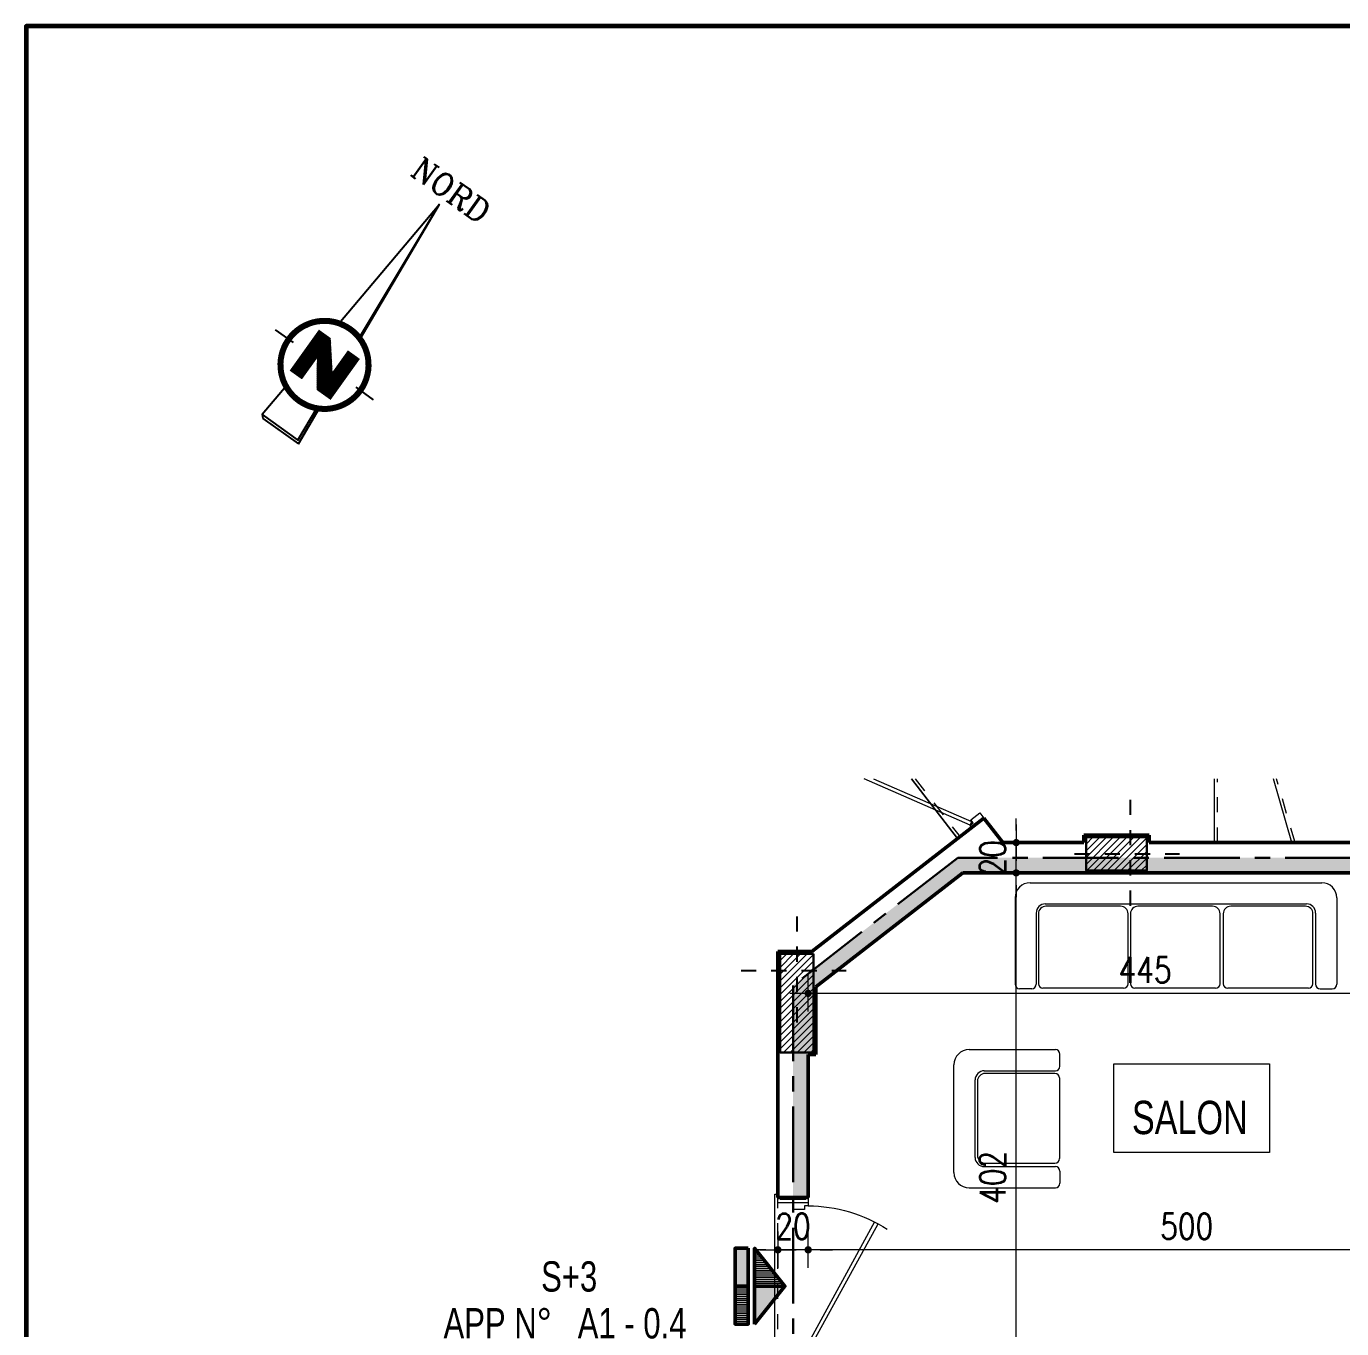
# Model space of a CAD drawing. Header units: millimetres. Extents: x 906 to 2482, y -1210 to -637.
# Drawn here: x 2033.51 to 2042.2, y -1200.54 to -1191.94 of the extents above; entities that cross this region are included whole.
import ezdxf
from ezdxf.enums import TextEntityAlignment as Align

# ---------------------------------------------------------------- set-up
doc = ezdxf.new("R2010")
doc.units = ezdxf.units.MM
for name, pattern in [('AXES', [2, 1.25, -0.25, 0.25, -0.25]), ('CENTER', [2, 1.25, -0.25, 0.25, -0.25]), ('CONTINOUS', [0]), ('DASHDOT2', [0.5, 0.25, -0.125, 0, -0.125]), ('HIDDEN', [0.375, 0.25, -0.125])]:
    doc.linetypes.add(name, pattern=pattern)
doc.layers.get('DEFPOINTS').update_dxf_attribs({"color": 255, "lineweight": 13})
for name, color, linetype, lineweight in [('A-signe', 7, 'Continuous', 9), ('APPUITS', 7, 'Continuous', 18), ('AXE LIMITE', 7, 'AXES', 30), ('DIM.', 4, 'Continuous', 25), ('ESCALIER', 7, 'Continuous', 20), ('FLECHE', 7, 'Continuous', 18), ('HALL + COULOIR -HATCH', 71, 'Continuous', 15), ('interrompu', 7, 'HIDDEN', 15), ('MENUISERIE', 7, 'Continuous', 13), ('MUR 0.30', 7, 'Continuous', 30), ('MUR 0.5', 7, 'Continuous', 50), ('mur-fort', 7, 'Continuous', 60), ('POTEAUX ARCH', 7, 'Continuous', 30), ('POTEAUX HACHURE', 7, 'Continuous', 15), ('TEXTE', 7, 'Continuous', 20)]:
    doc.layers.add(name, color=color, linetype=linetype, lineweight=lineweight)
doc.layers.add('AXE', color=7, linetype='AXES')
doc.layers.add('Cotation Linéaire', color=1, linetype='Continuous')
doc.layers.add('HATCH', color=7, linetype='Continuous', lineweight=5, true_color=0xbababa)
doc.layers.add('MEUBLE', color=7, linetype='Continuous', lineweight=15, true_color=0x6a4f34)
doc.layers.add('TEINTE 1', color=7, linetype='Continuous', true_color=0x210042)
doc.styles.add('atef', font='romans.shx', dxfattribs={"width": 0.8})
doc.styles.add('RR', font='COMPLEX')
doc.styles.add('STYLE4', font='swisscl.ttf')
doc.dimstyles.new('COTEXT', dxfattribs={"dimscale": 0, "dimtxt": 0.17, "dimasz": 0.08, "dimexe": 0.015, "dimexo": 0.015, "dimgap": 0.07, "dimtad": 1, "dimdec": 0, "dimlfac": 100, "dimzin": 0, "dimdsep": 46, "dimtxsty": 'atef', "dimblk": 'SIG2', "dimcen": 0.15, "dimse1": 1, "dimse2": 1, "dimclrd": 256, "dimclre": 6, "dimclrt": 2, "dimadec": 0, "dimazin": 0, "dimtfac": 0.5, "dimtdec": 0, "dimtix": 1, "dimtmove": 2, "dimatfit": 1, "dimldrblk": 'SIG2', "dimfxl": 0.18, "dimtolj": 1, "dimtzin": 0, "dimlwd": 18, "dimarcsym": 0})
pattern_1 = [(4e-10, (-6017.271813, -13878.049117), (-1e-13, 0.0125), [])]

# ---------------------------------------------------------------- blocks, each defined once
blk = doc.blocks.new('PORTE')
at = {"layer": 'MENUISERIE'}
for p, q in [((0.02, 0), (0.8619, 0.4613)), ((0.8736, 0.4392), (0.0325, -0.0217)), ((0.0325, -0.0217), (0.02, 0))]:
    blk.add_line(p, q, dxfattribs=at)
for points in [[(0, 0), (0.02, 0), (0.02, -0.025), (0.045, -0.025), (0.045, -0.1), (0, -0.1)], [(1, 0), (0.98, 0), (0.98, -0.025), (0.955, -0.025), (0.955, -0.1), (1, -0.1)]]:
    blk.add_lwpolyline(points, dxfattribs=at)
blk.add_arc((0.02, 0), 0.96, 360, 32.95665, dxfattribs=at)
blk = doc.blocks.new('PORTE 1.00')
at = {"layer": 'MENUISERIE'}
blk.add_blockref('PORTE', (0, 0), dxfattribs=at)
blk = doc.blocks.new('Sofa3P')
for p, q in [((-0.9625, 0), (0.9625, 0)), ((-1.0625, -0.1), (-1.0625, -0.6699)), ((-0.8625, -0.14), (0.8625, -0.14)), ((-0.3659, -0.1553), (-0.8582, -0.1553)), ((0.2417, -0.1553), (-0.2505, -0.1553)), ((0.855, -0.1553), (0.3627, -0.1553)), ((1.0625, -0.1), (1.0625, -0.6699)), ((-0.9225, -0.2), (-0.9225, -0.6699)), ((-0.9082, -0.2053), (-0.9082, -0.6667)), ((-0.3159, -0.6667), (-0.3159, -0.2053)), ((-0.3005, -0.2053), (-0.3005, -0.6667)), ((0.2917, -0.6667), (0.2917, -0.2053)), ((0.3127, -0.2053), (0.3127, -0.6667)), ((0.905, -0.6667), (0.905, -0.2053)), ((0.9225, -0.2), (0.9225, -0.6699)), ((-0.9525, -0.6999), (-1.0325, -0.6999)), ((-0.3459, -0.6967), (-0.8782, -0.6967)), ((0.2617, -0.6967), (-0.2705, -0.6967)), ((0.875, -0.6967), (0.3427, -0.6967)), ((0.9525, -0.6999), (1.0325, -0.6999))]:
    blk.add_line(p, q)
for centre, radius, start, end in [((-0.9625, -0.1), 0.1, 90, 180), ((0.9625, -0.1), 0.1, 0, 90), ((-0.8625, -0.2), 0.06, 90, 180), ((-0.8582, -0.2053), 0.05, 90, 180), ((-0.3659, -0.2053), 0.05, 0, 90), ((-0.2505, -0.2053), 0.05, 90, 180), ((0.2417, -0.2053), 0.05, 0, 90), ((0.3627, -0.2053), 0.05, 90, 180), ((0.855, -0.2053), 0.05, 0, 90), ((0.8625, -0.2), 0.06, 0, 90), ((-1.0325, -0.6699), 0.03, 180, 270), ((-0.9525, -0.6699), 0.03, 270, 0), ((-0.8782, -0.6667), 0.03, 180, 270), ((-0.3459, -0.6667), 0.03, 270, 0), ((-0.2705, -0.6667), 0.03, 180, 270), ((0.2617, -0.6667), 0.03, 270, 0), ((0.3427, -0.6667), 0.03, 180, 270), ((0.875, -0.6667), 0.03, 270, 0), ((0.9525, -0.6699), 0.03, 180, 270), ((1.0325, -0.6699), 0.03, 270, 0)]:
    blk.add_arc(centre, radius, start, end)
blk = doc.blocks.new('Sofa1P')
for p, q in [((-0.3562, 0), (0.3562, 0)), ((-0.4562, -0.1), (-0.4562, -0.6699)), ((-0.2563, -0.14), (0.2563, -0.14)), ((0.2487, -0.1553), (-0.2436, -0.1553)), ((0.4562, -0.1), (0.4562, -0.6699)), ((-0.3162, -0.2), (-0.3162, -0.6699)), ((-0.2936, -0.2053), (-0.2936, -0.6667)), ((0.2987, -0.6667), (0.2987, -0.2053)), ((0.3162, -0.2), (0.3162, -0.6699)), ((-0.3462, -0.6999), (-0.4262, -0.6999)), ((0.2687, -0.6967), (-0.2636, -0.6967)), ((0.3462, -0.6999), (0.4262, -0.6999))]:
    blk.add_line(p, q)
for centre, radius, start, end in [((-0.3562, -0.1), 0.1, 90, 180), ((0.3562, -0.1), 0.1, 0, 90), ((-0.2563, -0.2), 0.06, 90, 180), ((-0.2436, -0.2053), 0.05, 90, 180), ((0.2487, -0.2053), 0.05, 0, 90), ((0.2563, -0.2), 0.06, 0, 90), ((-0.4262, -0.6699), 0.03, 180, 270), ((-0.3462, -0.6699), 0.03, 270, 0), ((-0.2636, -0.6667), 0.03, 180, 270), ((0.2687, -0.6667), 0.03, 270, 0), ((0.3462, -0.6699), 0.03, 180, 270), ((0.4262, -0.6699), 0.03, 270, 0)]:
    blk.add_arc(centre, radius, start, end)
blk = doc.blocks.new('SIG2')
at = {"layer": 'A-signe'}
for p, q in [((0, 1.5), (0, 0.5)), ((-1.5, 0), (-0.5, 0)), ((-0.5, 0), (0.5, 0)), ((0, 0.5), (0, -0.5)), ((0.5, 0), (1.5, 0)), ((0, -0.5), (0, -1.5))]:
    blk.add_line(p, q, dxfattribs=at)
at = {"layer": 'A-signe', "const_width": 0.3}
blk.add_lwpolyline([(-0.15, 0, 1), (0.15, 0, 1)], format="xyb", close=True, dxfattribs=at)
blk = doc.blocks.new('*D1894')
at = {"layer": 'DEFPOINTS', "color": 0, "transparency": 16777216}
for p in [(2043.1236, -1197.8336), (2038.6736, -1198.3223), (2038.6736, -1198.8762)]:
    blk.add_point(p, dxfattribs=at)
at = {"layer": 'DIM.', "lineweight": 18, "transparency": 16777216}
blk.add_line((2043.0436, -1198.3223), (2038.7536, -1198.3223), dxfattribs=at)
at = {"layer": 'DIM.', "lineweight": 18, "transparency": 16777216, "xscale": 0.08, "yscale": 0.08, "zscale": 0.08, "rotation": 180}
blk.add_blockref('SIG2', (2038.6736, -1198.3223), dxfattribs=at)
at = {"layer": 'DIM.', "lineweight": 18, "transparency": 16777216, "xscale": 0.08, "yscale": 0.08, "zscale": 0.08}
blk.add_blockref('SIG2', (2043.1236, -1198.3223), dxfattribs=at)
at = {"layer": 'DIM.', "color": 2, "transparency": 16777216, "insert": (2040.8986, -1198.1673), "char_height": 0.17, "attachment_point": 5, "style": 'atef'}
blk.add_mtext('\\A1;445', dxfattribs=at)
blk = doc.blocks.new('*D1913')
at = {"layer": 'DEFPOINTS', "color": 0, "transparency": 16777216}
for p in [(2039.6953, -1197.527), (2040.0474, -1197.527), (2040.4236, -1201.547)]:
    blk.add_point(p, dxfattribs=at)
at = {"layer": 'DIM.', "lineweight": 18, "transparency": 16777216}
blk.add_line((2040.0474, -1201.467), (2040.0474, -1197.607), dxfattribs=at)
at = {"layer": 'DIM.', "lineweight": 18, "transparency": 16777216, "xscale": 0.08, "yscale": 0.08, "zscale": 0.08}
for p, rotation in [((2040.0474, -1197.527), 90), ((2040.0474, -1201.547), 270)]:
    blk.add_blockref('SIG2', p, dxfattribs=dict(at, rotation=rotation))
at = {"layer": 'DIM.', "color": 2, "transparency": 16777216, "insert": (2039.8924, -1199.537), "char_height": 0.17, "attachment_point": 5, "rotation": 90, "style": 'atef'}
blk.add_mtext('\\A1;402', dxfattribs=at)
blk = doc.blocks.new('*D1914')
at = {"layer": 'DEFPOINTS', "color": 0, "transparency": 16777216}
for p in [(2039.9592, -1197.327), (2040.0474, -1197.327), (2039.6953, -1197.527)]:
    blk.add_point(p, dxfattribs=at)
at = {"layer": 'DIM.', "lineweight": 18, "transparency": 16777216}
for p, q in [((2040.0474, -1197.247), (2040.0474, -1197.167)), ((2040.0474, -1197.527), (2040.0474, -1197.327)), ((2040.0474, -1197.607), (2040.0474, -1197.687))]:
    blk.add_line(p, q, dxfattribs=at)
at = {"layer": 'DIM.', "lineweight": 18, "transparency": 16777216, "xscale": 0.08, "yscale": 0.08, "zscale": 0.08}
for p, rotation in [((2040.0474, -1197.327), 270), ((2040.0474, -1197.527), 90)]:
    blk.add_blockref('SIG2', p, dxfattribs=dict(at, rotation=rotation))
at = {"layer": 'DIM.', "color": 2, "transparency": 16777216, "insert": (2039.8924, -1197.427), "char_height": 0.17, "attachment_point": 5, "rotation": 90, "style": 'atef'}
blk.add_mtext('\\A1;20', dxfattribs=at)
blk = doc.blocks.new('*D1920')
at = {"layer": 'DEFPOINTS', "color": 0, "transparency": 16777216}
for p in [(2038.6736, -1199.3902), (2043.6736, -1199.527), (2038.6736, -1200.0156)]:
    blk.add_point(p, dxfattribs=at)
at = {"layer": 'DIM.', "lineweight": 18, "transparency": 16777216}
blk.add_line((2043.5936, -1200.0156), (2038.7536, -1200.0156), dxfattribs=at)
at = {"layer": 'DIM.', "lineweight": 18, "transparency": 16777216, "xscale": 0.08, "yscale": 0.08, "zscale": 0.08, "rotation": 180}
blk.add_blockref('SIG2', (2038.6736, -1200.0156), dxfattribs=at)
at = {"layer": 'DIM.', "lineweight": 18, "transparency": 16777216, "xscale": 0.08, "yscale": 0.08, "zscale": 0.08}
blk.add_blockref('SIG2', (2043.6736, -1200.0156), dxfattribs=at)
at = {"layer": 'DIM.', "color": 2, "transparency": 16777216, "insert": (2041.1736, -1199.8606), "char_height": 0.17, "attachment_point": 5, "style": 'atef'}
blk.add_mtext('\\A1;500', dxfattribs=at)
blk = doc.blocks.new('*D1921')
at = {"layer": 'DEFPOINTS', "color": 0, "transparency": 16777216}
for p in [(2038.4736, -1199.2851), (2038.6736, -1199.3902), (2038.4736, -1200.0156)]:
    blk.add_point(p, dxfattribs=at)
at = {"layer": 'DIM.', "lineweight": 18, "transparency": 16777216}
for p, q in [((2038.3936, -1200.0156), (2038.3136, -1200.0156)), ((2038.6736, -1200.0156), (2038.4736, -1200.0156)), ((2038.7536, -1200.0156), (2038.8336, -1200.0156))]:
    blk.add_line(p, q, dxfattribs=at)
at = {"layer": 'DIM.', "lineweight": 18, "transparency": 16777216, "xscale": 0.08, "yscale": 0.08, "zscale": 0.08}
blk.add_blockref('SIG2', (2038.4736, -1200.0156), dxfattribs=at)
at = {"layer": 'DIM.', "lineweight": 18, "transparency": 16777216, "xscale": 0.08, "yscale": 0.08, "zscale": 0.08, "rotation": 180}
blk.add_blockref('SIG2', (2038.6736, -1200.0156), dxfattribs=at)
at = {"layer": 'DIM.', "color": 2, "transparency": 16777216, "insert": (2038.5736, -1199.8606), "char_height": 0.17, "attachment_point": 5, "style": 'atef'}
blk.add_mtext('\\A1;20', dxfattribs=at)
blk = doc.blocks.new('Y006')
at = {"color": 0, "linetype": 'Continuous'}
for p, q in [((0, 0), (0.617052, -6.923803)), ((-2.691363, -8.77622), (-1.705911, -8.773253)), ((1.705911, -8.773253), (2.666005, -8.77622)), ((1.096657, -12.306924), (0.934351, -10.484525)), ((-0.974806, -12.185074), (-0.852955, -12.306924)), ((-0.852955, -12.306924), (1.096657, -12.306924))]:
    blk.add_line(p, q, dxfattribs=at)
for points in [[(-0.551984, -6.903331), (0, 0), (0.552471, -6.903576)], [(-1.06595, -7.66563), (-1.06595, -9.858943)], [(-1.01721, -7.66563), (-1.01721, -9.858943)], [(-0.968469, -7.66563), (-0.968469, -9.858943)], [(-0.91973, -7.66563), (-0.91973, -9.858943)], [(-0.870989, -7.66563), (-0.870989, -9.858943)], [(-0.822248, -7.66563), (-0.822248, -9.858943)], [(-0.773509, -7.66563), (-0.773509, -9.858943)], [(-0.724768, -7.66563), (-0.724768, -9.858943)], [(-0.676028, -7.66563), (-0.676028, -9.858943)], [(-0.627287, -7.66563), (-0.627287, -9.858943)], [(-0.578548, -7.66563), (-0.578548, -9.858943)], [(-0.529807, -7.66563), (-0.529807, -9.858943)], [(-0.481067, -7.66563), (-0.481067, -8.640436)], [(-0.432326, -7.726556), (-0.432326, -8.710065)], [(-0.383587, -7.78748), (-0.383587, -8.779693)], [(-0.334846, -7.848406), (-0.334846, -8.849322)], [(-0.286105, -7.909332), (-0.286105, -8.918951)], [(-0.237365, -7.970256), (-0.237365, -8.988581)], [(-0.188625, -8.031182), (-0.188625, -9.054728)], [(-0.139885, -8.092108), (-0.139885, -9.127839)], [(-0.091144, -8.153032), (-0.091144, -9.20095)], [(0.542479, -7.66563), (0.542479, -9.858943)], [(0.59122, -7.66563), (0.59122, -9.858943)], [(0.63996, -7.66563), (0.63996, -9.858943)], [(0.6887, -7.66563), (0.6887, -9.858943)], [(0.73744, -7.66563), (0.73744, -9.858943)], [(0.786181, -7.66563), (0.786181, -9.858943)], [(0.834922, -7.66563), (0.834922, -9.858943)], [(0.883661, -7.66563), (0.883661, -9.858943)], [(0.932402, -7.66563), (0.932402, -9.858943)], [(0.981142, -7.66563), (0.981142, -9.858943)], [(1.029883, -7.66563), (1.029883, -9.858943)], [(1.078622, -7.66563), (1.078622, -9.858943)], [(-0.481067, -8.640436), (-0.481067, -9.858943)], [(-0.042405, -8.213958), (-0.042405, -9.267097)], [(0.006336, -8.274884), (0.006336, -9.336726)], [(0.055077, -8.335809), (0.055077, -9.406355)], [(0.103817, -8.396734), (0.103817, -9.475983)], [(0.152557, -8.45766), (0.152557, -9.545612)], [(0.201297, -8.518585), (0.201297, -9.615241)], [(0.250038, -8.57951), (0.250038, -9.68487)], [(0.298779, -8.640436), (0.298779, -9.7545)], [(0.347518, -8.701361), (0.347518, -9.824129)], [(0.396259, -8.762287), (0.396259, -9.858943)], [(0.444999, -8.823212), (0.444999, -9.858943)], [(0.49374, -8.884137), (0.49374, -9.858943)], [(-0.842476, -10.53156), (-0.974806, -12.185074), (0.974806, -12.185074), (0.843451, -10.531072)]]:
    blk.add_lwpolyline(points, dxfattribs=at)
at = {"color": 0, "linetype": 'Continuous', "const_width": 0.048741}
blk.add_lwpolyline([(-0.481067, -9.858943), (-0.481067, -8.640436), (0.371888, -9.858943), (1.102993, -9.858943), (1.102993, -7.66563), (0.49374, -7.66563), (0.49374, -8.884137), (-0.481067, -7.66563), (-1.090321, -7.66563), (-1.090321, -9.858943), (-0.481067, -9.858943)], close=True, dxfattribs=at)
at = {"color": 0, "linetype": 'Continuous'}
blk.add_circle((0, -8.773253), 1.949611, dxfattribs=at)
blk = doc.blocks.new('NORD SABER')
at = {"const_width": 0.201, "flags": 128}
blk.add_lwpolyline([(78310.126, -137702.151, 1), (78313.066, -137702.151, 1)], format="xyb", close=True, dxfattribs=at)
blk.add_circle((78311.596, -137702.151), 1.407)
at = {"xscale": 0.75, "yscale": 0.75, "zscale": 0.75}
blk.add_blockref('Y006', (78311.596, -137695.571), dxfattribs=at)
at = {"layer": 'Cotation Linéaire', "color": 3, "linetype": 'CENTER', "style": 'RR'}
blk.add_text('NORD', height=0.7623, dxfattribs=at).set_placement((78311.644, -137694.57), align=Align.TOP_CENTER)

msp = doc.modelspace()

# ---------------------------------------------------------------- hatches: boundary and pattern name
at = {"layer": 'FLECHE'}
h = msp.add_hatch(color=256, dxfattribs=at)
h.paths.add_polyline_path([(2038.3198, -1200.5058), (2038.5198, -1200.2558), (2038.3198, -1200.2558)])
h.paths.add_polyline_path([(2038.1906, -1200.2558), (2038.2782, -1200.2558), (2038.2782, -1200.0058), (2038.1906, -1200.0058)])
at = {"layer": 'HATCH', "linetype": 'Continuous'}
h = msp.add_hatch(dxfattribs=at)
h.set_pattern_fill('ANSI31', color=256, scale=0.1, angle=675, style=0)
h.set_pattern_definition(pattern_1)
h.paths.add_polyline_path([(2038.3198, -1200.0058), (2038.3198, -1200.2558), (2038.5198, -1200.2558)])
h = msp.add_hatch(dxfattribs=at)
h.set_pattern_fill('ANSI31', color=256, scale=0.1, angle=675, style=0)
h.set_pattern_definition(pattern_1)
h.paths.add_polyline_path([(2038.2782, -1200.2558), (2038.1906, -1200.2558), (2038.1906, -1200.5058), (2038.2782, -1200.5058)])
at = {"layer": 'POTEAUX HACHURE'}
h = msp.add_hatch(dxfattribs=at)
h.set_pattern_fill('ANSI31', color=256, scale=0.01)
h.set_pattern_definition([(45, (914.917254, -259.62535), (-0.0224506403, 0.0224506403), [])])
h.paths.add_polyline_path([(2040.91, -1197.2921), (2040.51, -1197.2921), (2040.51, -1197.5121), (2040.91, -1197.5121)])
h = msp.add_hatch(dxfattribs=at)
h.set_pattern_fill('ANSI31', color=256, scale=0.01)
h.set_pattern_definition([(45, (912.71585, -260.395267), (-0.0224506403, 0.0224506403), [])])
h.paths.add_polyline_path([(2038.7086, -1198.062), (2038.4886, -1198.062), (2038.4886, -1198.712), (2038.7086, -1198.712)])
at = {"layer": 'TEINTE 1', "linetype": 'CONTINOUS'}
h = msp.add_hatch(color=256, dxfattribs=at)
h.dxf.hatch_style = 1
h.paths.add_polyline_path([(2043.2236, -1198.5232), (2043.8238, -1198.5232), (2043.8238, -1198.4232), (2043.2236, -1198.4232), (2043.2236, -1195.377), (2044.7236, -1195.377), (2044.7236, -1195.477), (2044.9736, -1195.477), (2044.9736, -1195.377), (2045.5435, -1195.377), (2045.5435, -1195.427), (2045.9736, -1195.427), (2045.9736, -1195.277), (2043.1236, -1195.277), (2043.1236, -1197.427), (2039.6611, -1197.427), (2038.5736, -1198.2696), (2038.5736, -1199.6703), (2038.6736, -1199.6703), (2038.6736, -1198.727), (2038.7236, -1198.727), (2038.7236, -1198.2799), (2039.6953, -1197.527), (2043.1236, -1197.527), (2043.1236, -1198.947), (2042.9736, -1198.947), (2042.9736, -1199.527), (2043.6736, -1199.527), (2043.6736, -1199.677), (2043.7736, -1199.677), (2043.7736, -1199.527), (2043.9131, -1199.527), (2043.9131, -1199.427), (2043.8238, -1199.427), (2043.8238, -1199.327), (2043.7238, -1199.327), (2043.7238, -1199.427), (2043.2236, -1199.427)])

# ---------------------------------------------------------------- linework, layer by layer
at = {"layer": 'APPUITS'}
for points in [[(2039.3552, -1196.9066), (2039.6606, -1197.3009)], [(2038.4736, -1200.7566), (2038.4536, -1200.7566), (2038.4536, -1199.649), (2038.4736, -1199.649)]]:
    msp.add_lwpolyline(points, dxfattribs=at)
at = {"layer": 'AXE', "linetype": 'DASHDOT2', "ltscale": 0.1}
for p, q in [((2040.8, -1197.044), (2040.8, -1197.747)), ((2040.4317, -1197.4021), (2041.1249, -1197.4021)), ((2038.5988, -1197.8139), (2038.5988, -1198.5169)), ((2038.2304, -1198.172), (2038.9236, -1198.172))]:
    msp.add_line(p, q, dxfattribs=at)
at = {"layer": 'AXE LIMITE', "ltscale": 0.4}
msp.add_lwpolyline([(2049.9736, -1195.277), (2043.1236, -1195.277), (2043.1236, -1197.427), (2039.6611, -1197.427), (2038.5736, -1198.2696), (2038.5736, -1201.7177), (2038.7487, -1201.7177), (2038.7487, -1202.997)], dxfattribs=at)
at = {"layer": 'ESCALIER'}
for p, q in [((2041.3578, -1197.327), (2041.3578, -1196.9066)), ((2041.8681, -1197.327), (2041.7456, -1196.9066))]:
    msp.add_line(p, q, dxfattribs=at)
at = {"layer": 'HALL + COULOIR -HATCH', "linetype": 'Continuous'}
msp.add_lwpolyline([(2037.7587, -1201.547), (2038.4736, -1201.547), (2038.4736, -1200.7566), (2038.4536, -1200.7566), (2038.4536, -1199.649), (2038.4736, -1199.649), (2038.4736, -1198.047), (2038.6976, -1198.047), (2039.6606, -1197.3009), (2039.3552, -1196.9066)], dxfattribs=at)
at = {"layer": 'interrompu', "ltscale": 0.2}
for p, q in [((2039.3805, -1196.9066), (2039.6764, -1197.2886)), ((2041.3778, -1197.327), (2041.3778, -1196.9066)), ((2041.889, -1197.327), (2041.7665, -1196.9066)), ((2038.4736, -1200.7403), (2038.4736, -1199.6703))]:
    msp.add_line(p, q, dxfattribs=at)
at = {"layer": 'MENUISERIE'}
for p, q in [((2039.7432, -1197.2116), (2039.0424, -1196.9066)), ((2039.105, -1196.9066), (2039.7527, -1197.1884)), ((2039.7527, -1197.1884), (2039.7432, -1197.2116))]:
    msp.add_line(p, q, dxfattribs=at)
msp.add_lwpolyline([(2039.7555, -1197.2274), (2039.7432, -1197.2116), (2039.763, -1197.1963), (2039.7477, -1197.1765), (2039.807, -1197.1306), (2039.8345, -1197.1661)], dxfattribs=at)
msp.add_lwpolyline([(2038.6736, -1199.6703), (2038.6736, -1199.7053), (2038.4736, -1199.7053), (2038.4736, -1199.6703), (2038.4886, -1199.6703), (2038.4886, -1199.6803), (2038.6586, -1199.6803), (2038.6586, -1199.6703)], close=True, dxfattribs=at)
at = {"layer": 'MEUBLE'}
msp.add_lwpolyline([(2040.6912, -1199.3729), (2040.6912, -1198.788), (2041.7191, -1198.788), (2041.7191, -1199.3729)], close=True, dxfattribs=at)
at = {"layer": 'MUR 0.30', "linetype": 'Continuous', "lineweight": 50}
for p, q in [((2038.2782, -1200.2558), (2038.1906, -1200.2558)), ((2038.5198, -1200.2558), (2038.3198, -1200.2558))]:
    msp.add_line(p, q, dxfattribs=at)
for points in [[(2038.2782, -1200.0058), (2038.1906, -1200.0058), (2038.1906, -1200.5058), (2038.2782, -1200.5058)], [(2038.3198, -1200.5058), (2038.5198, -1200.2558), (2038.3198, -1200.0058)]]:
    msp.add_lwpolyline(points, close=True, dxfattribs=at)
at = {"layer": 'MUR 0.5'}
for p, q in [((2039.8345, -1197.1661), (2038.6976, -1198.047)), ((2039.9592, -1197.327), (2039.8345, -1197.1661)), ((2040.925, -1197.2771), (2040.495, -1197.2771)), ((2040.495, -1197.2771), (2040.495, -1197.327)), ((2040.925, -1197.327), (2040.925, -1197.2771)), ((2040.495, -1197.327), (2039.9592, -1197.327)), ((2042.6436, -1197.327), (2040.925, -1197.327)), ((2039.6953, -1197.527), (2038.7236, -1198.2799)), ((2039.6953, -1197.527), (2039.6798, -1197.539)), ((2043.1236, -1197.527), (2039.6953, -1197.527)), ((2038.4736, -1198.047), (2038.6976, -1198.047)), ((2038.4736, -1199.6703), (2038.4736, -1198.047)), ((2038.7115, -1198.0363), (2038.6976, -1198.047)), ((2038.7236, -1198.2799), (2038.7236, -1198.727)), ((2038.6736, -1199.6703), (2038.6736, -1198.727)), ((2038.7236, -1198.727), (2038.6736, -1198.727)), ((2038.6736, -1199.6703), (2038.4736, -1199.6703))]:
    msp.add_line(p, q, dxfattribs=at)
at = {"layer": 'mur-fort'}
msp.add_lwpolyline([(2033.5106, -1191.9372), (2033.5106, -1209.9372), (2059.5106, -1209.9372), (2059.5106, -1191.9372)], close=True, dxfattribs=at)
msp.add_lwpolyline([(2054.1935, -1191.9372), (2033.5106, -1191.9372), (2033.5106, -1209.9372), (2054.1935, -1209.9372), (2054.1935, -1194.7452)], dxfattribs=at)
at = {"layer": 'POTEAUX ARCH'}
for points in [[(2040.91, -1197.2921), (2040.51, -1197.2921), (2040.51, -1197.5121), (2040.91, -1197.5121)], [(2038.7086, -1198.062), (2038.4886, -1198.062), (2038.4886, -1198.712), (2038.7086, -1198.712)]]:
    msp.add_lwpolyline(points, close=True, dxfattribs=at)

# ---------------------------------------------------------------- block references
at = {"color": 2, "xscale": 0.1978666692955213, "yscale": 0.1978666692990185, "zscale": 0.1978666692955213, "rotation": 324.4330023580998}
msp.add_blockref('NORD SABER', (5279.2295, 29982.1293), dxfattribs=at)
at = {"layer": 'MENUISERIE', "xscale": -1, "rotation": 269.9999999994807}
msp.add_blockref('PORTE 1.00', (2038.6736, -1200.7053), dxfattribs=at)
at = {"layer": 'MEUBLE'}
msp.add_blockref('Sofa3P', (2041.1022, -1197.5919), dxfattribs=at)
at = {"layer": 'MEUBLE', "rotation": 90}
msp.add_blockref('Sofa1P', (2039.6363, -1199.1499), dxfattribs=at)

# ---------------------------------------------------------------- texts
at = {"layer": 'TEXTE', "style": 'STYLE4'}
for s, height, p in [('SALON', 0.22, (2040.8118, -1199.2518)), ('S+3', 0.2, (2036.9102, -1200.2915)), (' APP N°   A1 - 0.4', 0.2, (2036.2088, -1200.6007))]:
    msp.add_text(s, height=height, dxfattribs=at).set_placement(p)

# ---------------------------------------------------------------- dimensions: what is measured, and where the dimension line sits
at = {"layer": 'DIM.'}
for base, p1, p2, picture, middle in [((2040.0474, -1197.327), (2039.6953, -1197.527), (2039.9592, -1197.327), '*D1914', (2039.8924, -1197.427)), ((2040.0474, -1197.527), (2040.4236, -1201.547), (2039.6953, -1197.527), '*D1913', (2039.8924, -1199.537))]:
    dim = msp.add_linear_dim(base=base, p1=p1, p2=p2, angle=90, dimstyle='COTEXT', override={"dimscale": 1}, dxfattribs=at)
    dim.commit()
    dim.dimension.update_dxf_attribs({"geometry": picture, "text_midpoint": middle})
for base, p1, p2, picture, middle in [((2038.6736, -1198.3223), (2043.1236, -1197.8336), (2038.6736, -1198.8762), '*D1894', (2040.8986, -1198.1673)), ((2038.4736, -1200.0156), (2038.6736, -1199.3902), (2038.4736, -1199.2851), '*D1921', (2038.5736, -1199.8606)), ((2038.6736, -1200.0156), (2043.6736, -1199.527), (2038.6736, -1199.3902), '*D1920', (2041.1736, -1199.8606))]:
    dim = msp.add_linear_dim(base=base, p1=p1, p2=p2, dimstyle='COTEXT', override={"dimscale": 1}, dxfattribs=at)
    dim.commit()
    dim.dimension.update_dxf_attribs({"geometry": picture, "text_midpoint": middle})

doc.saveas('drawing.dxf')
